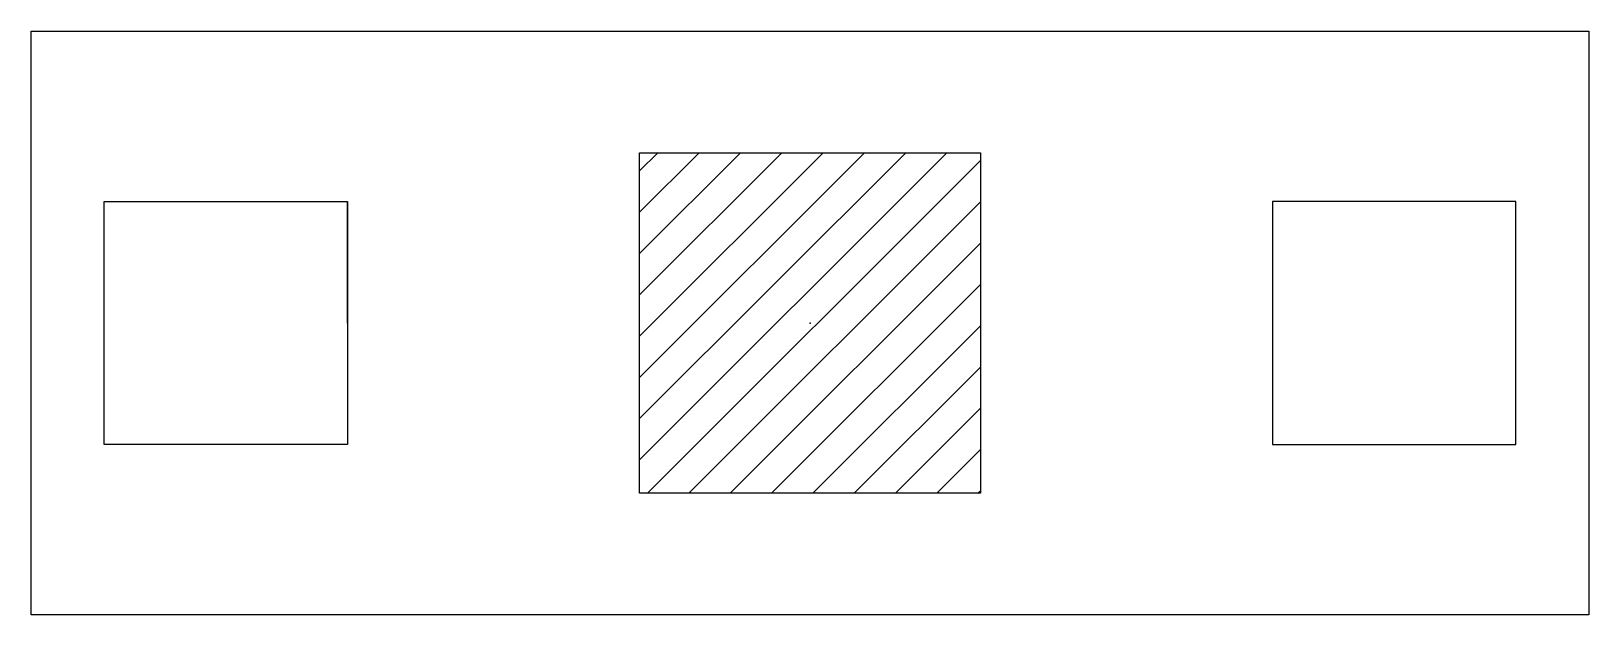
# Model space of a CAD drawing. Extents: x -2.29 to 2.29, y -0.86 to 0.86.
import ezdxf

# ---------------------------------------------------------------- set-up
doc = ezdxf.new("R2010")
doc.units = 0
doc.header["$LTSCALE"] = 50
doc.header["$MEASUREMENT"] = 0
doc.layers.get('0').update_dxf_attribs({"linetype": 'CONTINUOUS'})

msp = doc.modelspace()

# ---------------------------------------------------------------- hatches: boundary and pattern name
h = msp.add_hatch()
h.set_pattern_fill('L45', color=256, scale=0.085714, style=0)
h.set_pattern_definition([(45, (-64.65496, -720.71168), (-0.060609153, 0.060609153), [])])
h.paths.add_polyline_path([(-0.5, -0.5), (0, -0.5), (0.5, -0.5), (0.5, 0.5), (-0.5, 0.5)])

# ---------------------------------------------------------------- linework, layer by layer
for p, q in [((-0.5, -0.5), (-0.5, 0.5)), ((-0.5, 0.5), (0.5, 0.5)), ((0.5, 0.5), (0.5, -0.5)), ((-2.0714, -0.3571), (-2.0714, 0.3571)), ((-2.0714, 0.3571), (-1.3571, 0.3571)), ((-1.3571, 0), (-1.3571, 0.3571)), ((-1.3571, 0.3571), (-1.3571, -0.3571)), ((2.0714, 0.3571), (1.3571, 0.3571)), ((1.3571, 0.3571), (1.3571, -0.3571)), ((2.0714, -0.3571), (2.0714, 0.3571)), ((-1.3571, -0.3571), (-2.0714, -0.3571)), ((1.3571, -0.3571), (2.0714, -0.3571)), ((0, -0.5), (-0.5, -0.5)), ((0.5, -0.5), (-0.5, -0.5))]:
    msp.add_line(p, q)
at = {"flags": 128}
msp.add_lwpolyline([(-2.2857, 0.8571), (2.2857, 0.8571), (2.2857, -0.8571), (-2.2857, -0.8571)], close=True, dxfattribs=at)
msp.add_point((0, 0))

doc.saveas('drawing.dxf')
